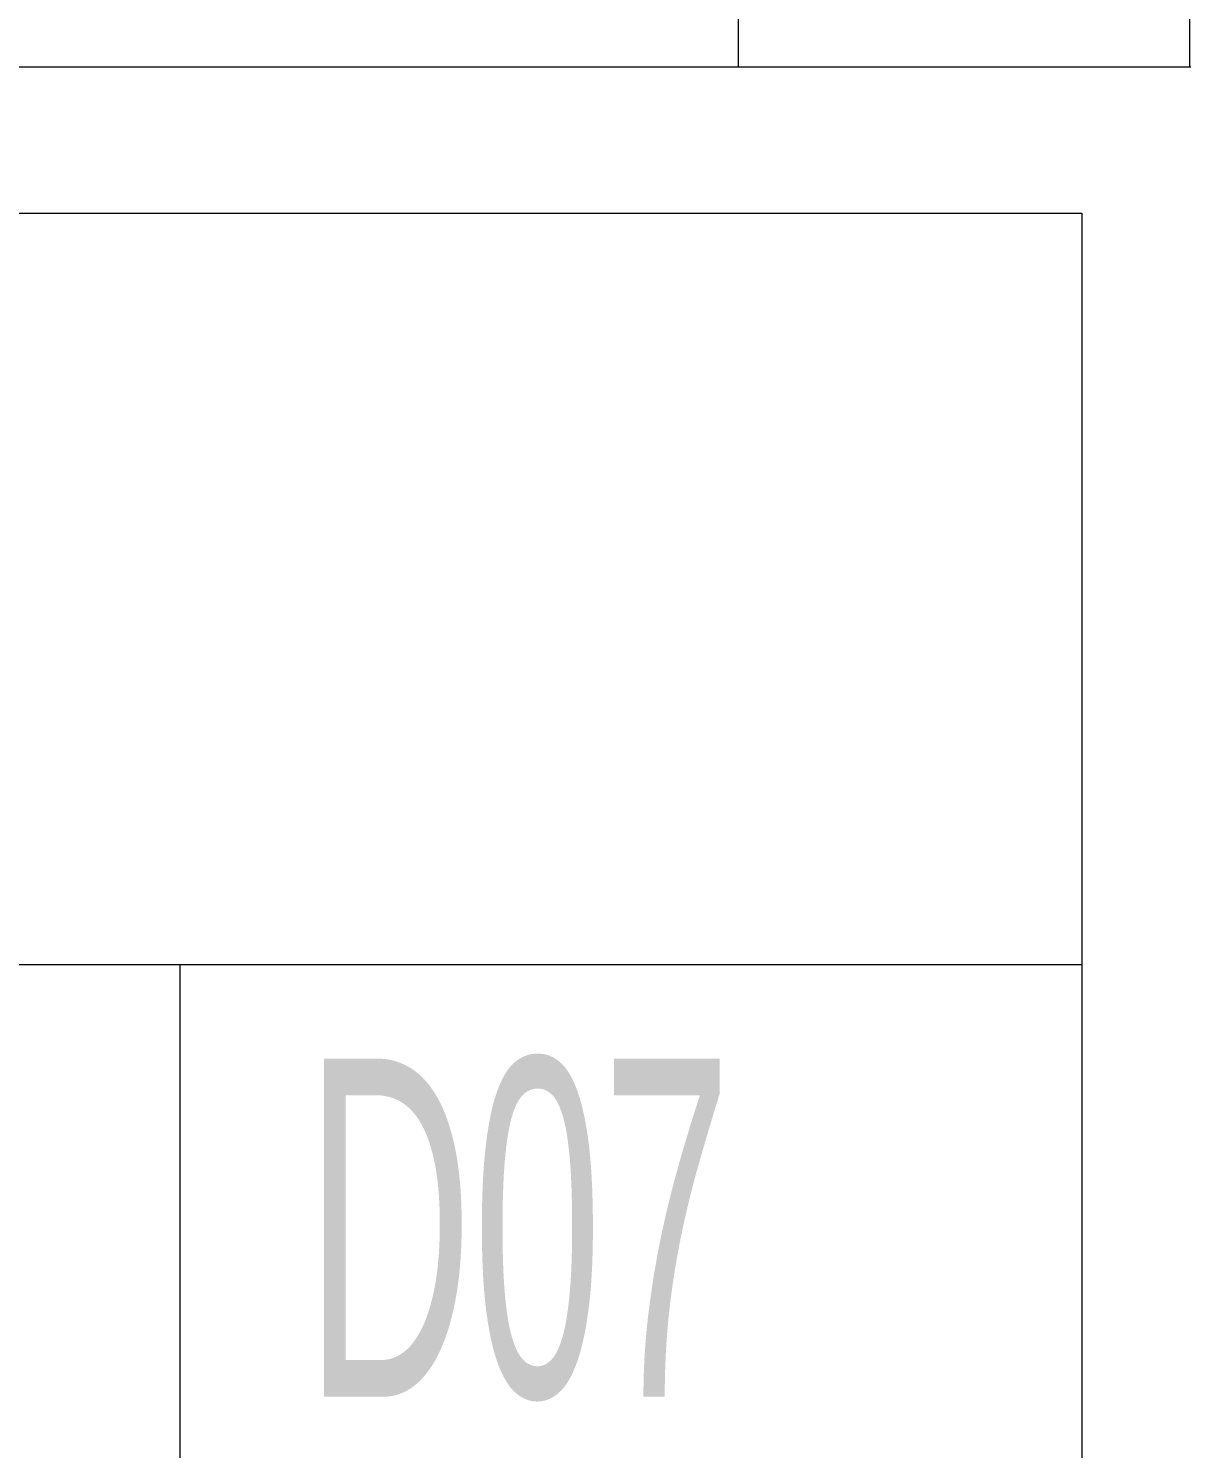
# Model space of a CAD drawing. Extents: x -1907 to 11890, y 0 to 8298.
# Drawn here: x 3976.2 to 4129.6, y 3100.6 to 3289.6 of the extents above; entities that cross this region are included whole.
import ezdxf
from ezdxf.enums import TextEntityAlignment as Align

# ---------------------------------------------------------------- set-up
doc = ezdxf.new("R2010")
doc.units = 0
doc.header["$MEASUREMENT"] = 0
doc.layers.get('0').update_dxf_attribs({"color": 9, "lineweight": 9})
for name, color, linetype, lineweight in [('21_mahal200', 9, 'Continuous', 9), ('21_mahal200 @ 20', 9, 'Continuous', 9), ('21_mahal200 @ 5 (1)', 9, 'Continuous', 9), ('21_mahal200 @ 5 (2)', 9, 'Continuous', 9), ('40A', 9, 'Continuous', 9)]:
    doc.layers.add(name, color=color, linetype=linetype, lineweight=lineweight)
doc.styles.add('Arial', font='arial.ttf', dxfattribs={"height": 2.5})
doc.styles.add('MuuM_TEXT-STANDART', font='ARIALN.TTF')

# ---------------------------------------------------------------- blocks, each defined once
blk = doc.blocks.new('0a_roomno2')
blk.add_lwpolyline([(30, -16), (0, -16), (0, 0), (30, 0)], close=True)
for points in [[(0, 0), (30, 0)], [(0, -5), (30, -5)], [(12, -5), (12, -16)], [(18, -5), (18, -16)], [(24, -5), (24, -16)], [(12, -10.5), (0, -10.5)]]:
    blk.add_lwpolyline(points)
at = {"layer": '40A'}
blk.add_lwpolyline([(0, 0), (30, 0)], dxfattribs=at)
at = {"style": 'MuuM_TEXT-STANDART', "width": 0.6}
blk.add_text('H:', height=2.25, dxfattribs=at).set_placement((0.525, -12.9619), align=Align.MIDDLE_LEFT)
at = {"style": 'Arial'}
blk.add_attdef('ODANO', (0, 1.505), '', height=3, dxfattribs=at)
blk.add_attdef('MEKANADI', text='', height=3, dxfattribs=at).set_placement((0.525, -4.75), align=Align.BOTTOM_LEFT)
at = {"style": 'MuuM_TEXT-STANDART', "width": 0.6}
for tag, p in [('YER01', (15, -7)), ('TAVAN01', (20.625, -7)), ('DUVAR01', (26.25, -7)), ('YER02', (15, -10.375)), ('TAVAN02', (20.625, -10.375)), ('DUVAR02', (26.25, -10.375)), ('YER03', (15, -13.75)), ('TAVAN03', (20.625, -13.75)), ('DUVAR03', (26.25, -13.75))]:
    blk.add_attdef(tag, text='', height=2.25, dxfattribs=at).set_placement(p, align=Align.MIDDLE_CENTER)
at = {"style": 'MuuM_TEXT-STANDART'}
blk.add_attdef('M2', text='', height=2.25, dxfattribs=at).set_placement((1.3231, -7.8046), align=Align.MIDDLE_LEFT)
at = {"style": 'MuuM_TEXT-STANDART', "width": 0.6}
blk.add_attdef('TEMIZTAVANYUKSEKLIGI', text='', height=2.25, dxfattribs=at).set_placement((2.7, -13.1619), align=Align.MIDDLE_LEFT)
blk = doc.blocks.new('*U951')
at = {"layer": '21_mahal200 @ 5 (1)'}
ref = blk.add_blockref('0a_roomno2', (4070.64, 3364.43), dxfattribs=dict(at, xscale=5, yscale=5, zscale=5))
ref.add_attrib('ODANO', ' ZK-05', (4070.64, 3373.2), dxfattribs={"layer": '0', "height": 15, "style": 'Arial'})
ref.add_attrib('MEKANADI', 'PRS-ENG. WC', dxfattribs={"layer": '0', "height": 15, "style": 'Arial'}).set_placement((4073.26, 3341.93), align=Align.BOTTOM_LEFT)
ref.add_attrib('M2', '#### m2', dxfattribs={"layer": '0', "height": 11.25, "style": 'MuuM_TEXT-STANDART', "width": 0.6}).set_placement((4073.26, 3327.87), align=Align.MIDDLE_LEFT)
ref.add_attrib('TEMIZTAVANYUKSEKLIGI', '2.40 m', dxfattribs={"layer": '0', "height": 11.25, "style": 'MuuM_TEXT-STANDART', "width": 0.6}).set_placement((4084.14, 3299.87), align=Align.MIDDLE_LEFT)
ref.add_attrib('YER01', 'Y09', dxfattribs={"layer": '0', "height": 11.25, "style": 'MuuM_TEXT-STANDART', "width": 0.6}).set_placement((4145.64, 3330.68), align=Align.MIDDLE_CENTER)
ref.add_attrib('TAVAN01', 'T01', dxfattribs={"layer": '0', "height": 11.25, "style": 'MuuM_TEXT-STANDART', "width": 0.6}).set_placement((4173.76, 3330.68), align=Align.MIDDLE_CENTER)
ref.add_attrib('DUVAR01', 'D12', dxfattribs={"layer": '0', "height": 11.25, "style": 'MuuM_TEXT-STANDART', "width": 0.6}).set_placement((4201.89, 3330.68), align=Align.MIDDLE_CENTER)
ref.add_attrib('TAVAN02', 'T09', dxfattribs={"layer": '0', "height": 11.25, "style": 'MuuM_TEXT-STANDART', "width": 0.6}).set_placement((4173.76, 3313.8), align=Align.MIDDLE_CENTER)
at = {"layer": '21_mahal200 @ 5 (2)'}
ref = blk.add_blockref('0a_roomno2', (4070.64, 3364.43), dxfattribs=dict(at, xscale=5, yscale=5, zscale=5))
ref.add_attrib('ODANO', ' ZK-05', (4070.64, 3373.2), dxfattribs={"layer": '0', "height": 15, "style": 'Arial'})
ref.add_attrib('MEKANADI', 'PRS-ENG. WC', dxfattribs={"layer": '0', "height": 15, "style": 'Arial'}).set_placement((4073.26, 3341.93), align=Align.BOTTOM_LEFT)
ref.add_attrib('M2', '#### m2', dxfattribs={"layer": '0', "height": 11.25, "style": 'MuuM_TEXT-STANDART', "width": 0.6}).set_placement((4073.26, 3327.87), align=Align.MIDDLE_LEFT)
ref.add_attrib('TEMIZTAVANYUKSEKLIGI', '2.40 m', dxfattribs={"layer": '0', "height": 11.25, "style": 'MuuM_TEXT-STANDART', "width": 0.6}).set_placement((4084.14, 3299.87), align=Align.MIDDLE_LEFT)
ref.add_attrib('YER01', 'Y09', dxfattribs={"layer": '0', "height": 11.25, "style": 'MuuM_TEXT-STANDART', "width": 0.6}).set_placement((4145.64, 3330.68), align=Align.MIDDLE_CENTER)
ref.add_attrib('TAVAN01', 'T01', dxfattribs={"layer": '0', "height": 11.25, "style": 'MuuM_TEXT-STANDART', "width": 0.6}).set_placement((4173.76, 3330.68), align=Align.MIDDLE_CENTER)
ref.add_attrib('DUVAR01', 'D12', dxfattribs={"layer": '0', "height": 11.25, "style": 'MuuM_TEXT-STANDART', "width": 0.6}).set_placement((4201.89, 3330.68), align=Align.MIDDLE_CENTER)
ref.add_attrib('TAVAN02', 'T09', dxfattribs={"layer": '0', "height": 11.25, "style": 'MuuM_TEXT-STANDART', "width": 0.6}).set_placement((4173.76, 3313.8), align=Align.MIDDLE_CENTER)
blk = doc.blocks.new('*U964')
at = {"layer": '21_mahal200 @ 20'}
ref = blk.add_blockref('0a_roomno2', (3516.33, 3265), dxfattribs=dict(at, xscale=20, yscale=20, zscale=20))
ref.add_attrib('DUVAR01', 'D07', dxfattribs={"layer": '0', "height": 45, "style": 'MuuM_TEXT-STANDART', "width": 0.6}).set_placement((4041.33, 3130), align=Align.MIDDLE_CENTER)

msp = doc.modelspace()

# ---------------------------------------------------------------- linework, layer by layer
at = {"layer": '21_mahal200'}
msp.add_lwpolyline([(4070.64, 3284.43), (3467.06, 3284.43)], dxfattribs=at)

# ---------------------------------------------------------------- block references
at = {"layer": '21_mahal200', "color": 6}
for name in ['*U951', '*U964']:
    msp.add_blockref(name, (0, 0), dxfattribs=at)

doc.saveas('drawing.dxf')
